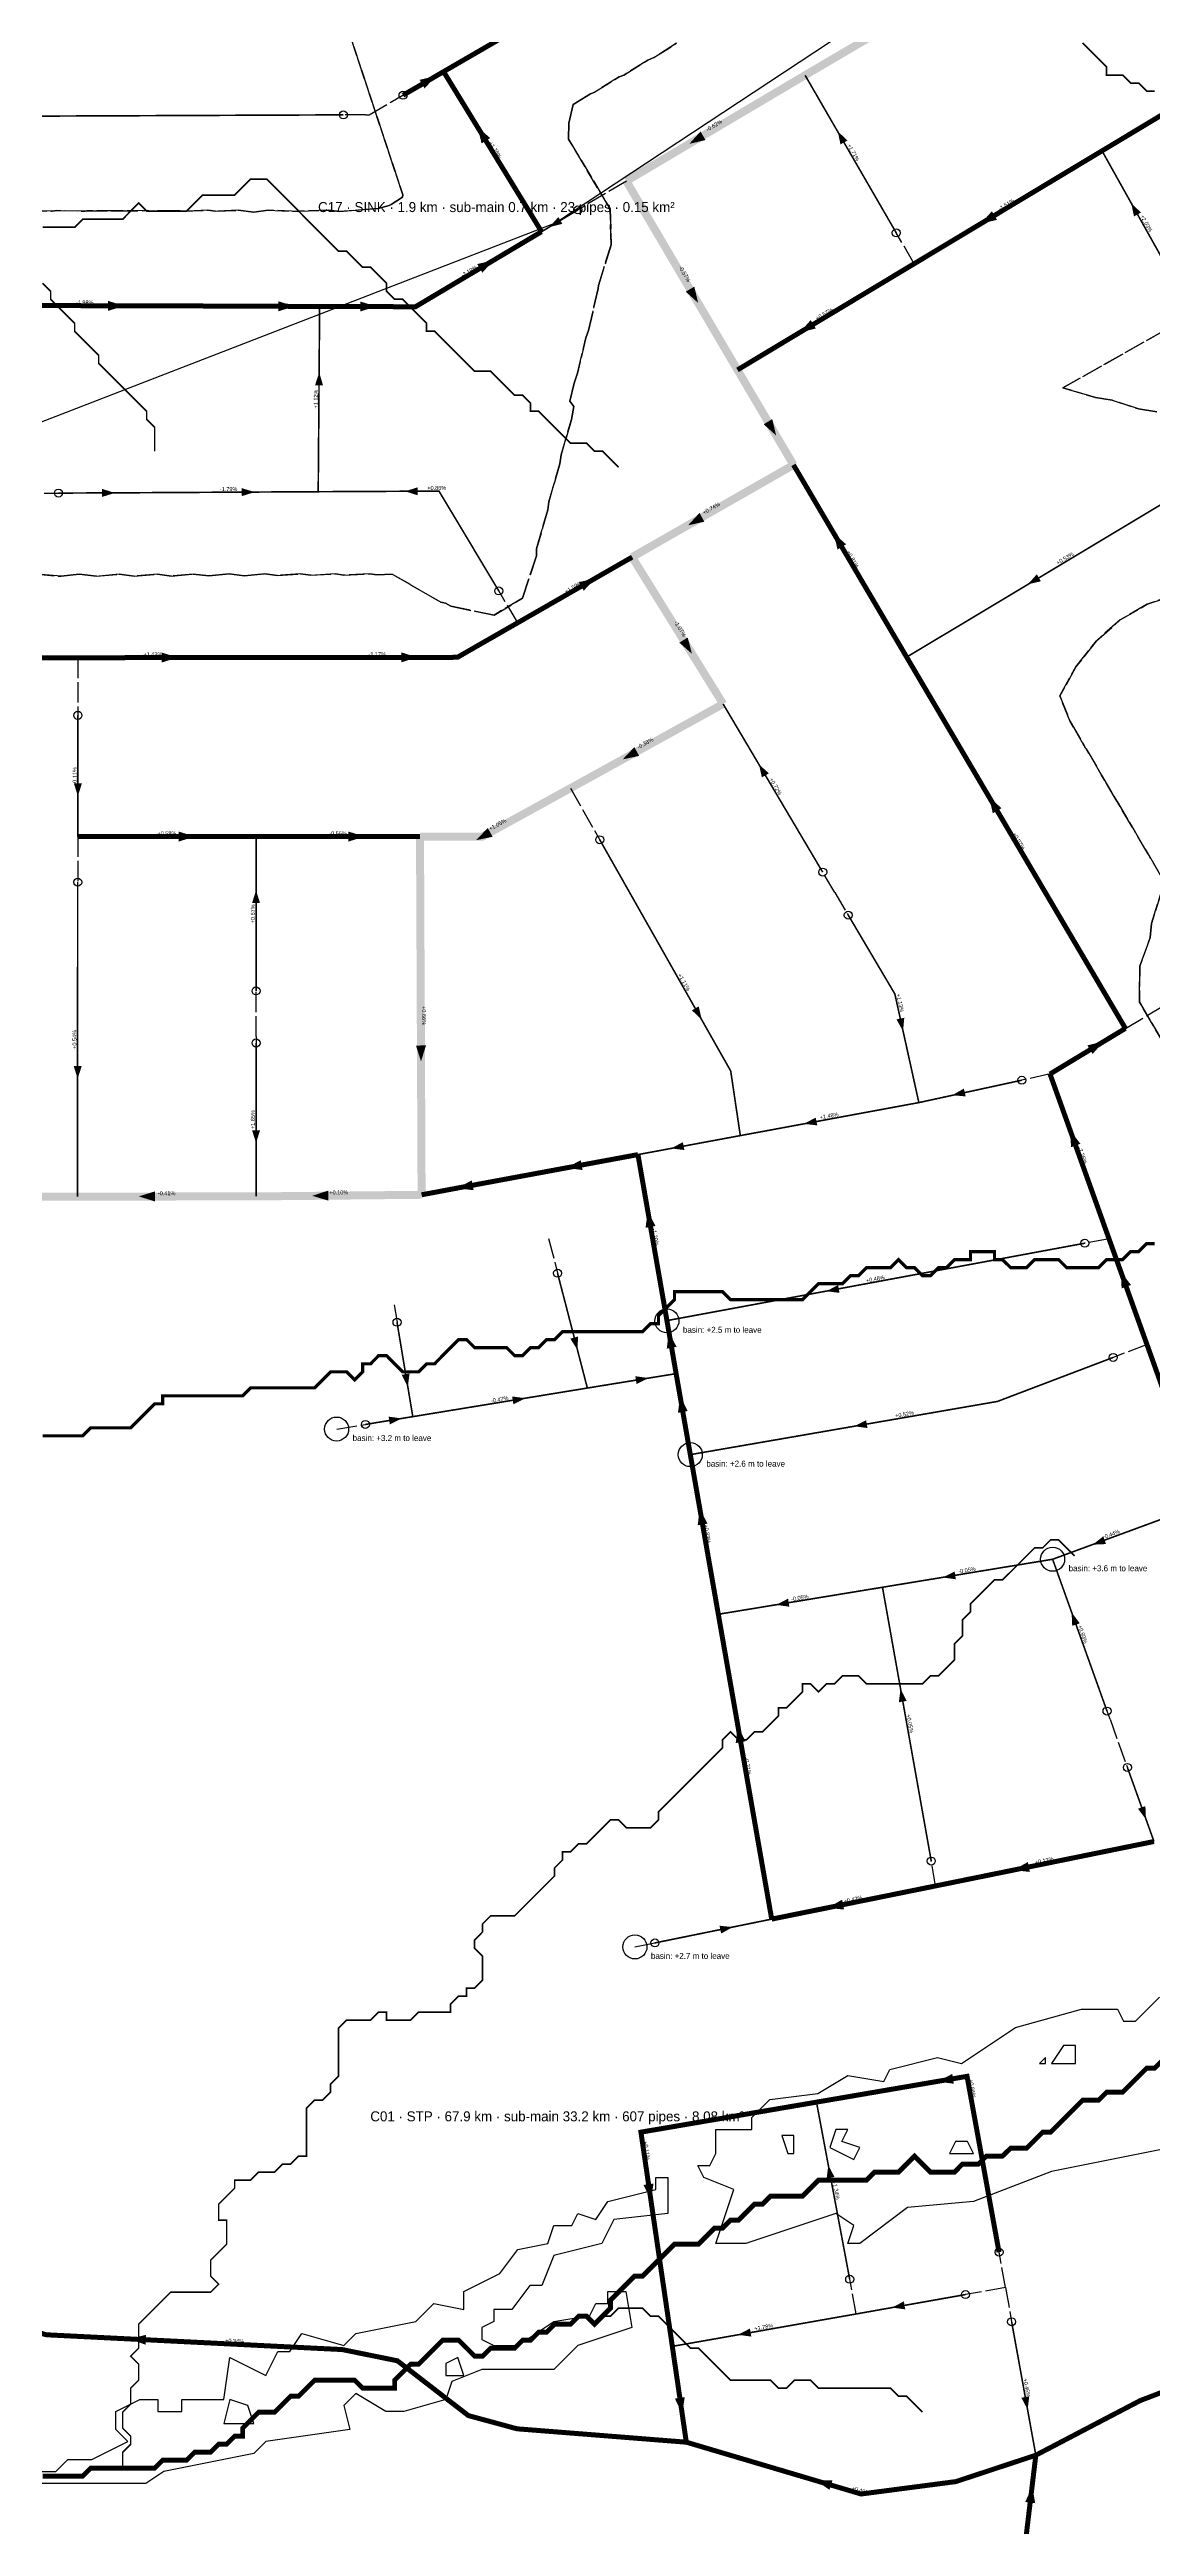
# Model space of a CAD drawing. Header units: metres. Extents: x 442821 to 452274, y 2561971 to 2571293.
# Drawn here: x 444887 to 445438, y 2564774 to 2566013 of the extents above; entities that cross this region are included whole.
import ezdxf
from ezdxf.enums import TextEntityAlignment as Align

# ---------------------------------------------------------------- set-up
doc = ezdxf.new("R2010")
doc.units = ezdxf.units.M
doc.header["$LTSCALE"] = 8
doc.linetypes.add('DASHDOT', pattern=[3.556, 2.54, -0.508, 0, -0.508])
doc.linetypes.add('DASHED', pattern=[1.524, 1.27, -0.254])
for name, color, linetype in [('A_ARROWS', 7, 'Continuous'), ('A_BASINS', 1, 'Continuous'), ('A_BRANCH', 7, 'Continuous'), ('A_BUILT_2006', 252, 'Continuous'), ('A_CATCH_LABEL', 7, 'Continuous'), ('A_CATCHMENTS', 7, 'Continuous'), ('A_GRADIENT', 8, 'Continuous'), ('A_HEAD_GAP', 8, 'Continuous'), ('A_HEADS', 8, 'Continuous'), ('A_LATERAL', 7, 'Continuous'), ('A_STREAMS', 5, 'Continuous'), ('A_SUBMAIN', 7, 'Continuous'), ('A_WADI', 4, 'Continuous')]:
    doc.layers.add(name, color=color, linetype=linetype)

msp = doc.modelspace()

# ---------------------------------------------------------------- linework, layer by layer
at = {"layer": 'A_ARROWS', "color": 3}
for points in [[(445079.9, 2565999.5), (445074.2, 2565993.3), (445071.7, 2565997.6)], [(445100.7, 2565974), (445107, 2565968.5), (445102.7, 2565965.8)], [(445136.6, 2565924), (445141.1, 2565929), (445143.1, 2565925.6)], [(445108.7, 2565907.4), (445103.1, 2565901.2), (445100.5, 2565905.5)], [(444923.9, 2565884.6), (444915.9, 2565882.1), (444915.9, 2565887.1)], [(445009.1, 2565884.4), (445001.1, 2565881.9), (445001.1, 2565886.9)], [(445050, 2565884.3), (445042, 2565881.8), (445042, 2565886.8)], [(445021.5, 2565851.3), (445023.4, 2565844.9), (445019.4, 2565844.9)], [(444919.3, 2565791.1), (444912.9, 2565789.1), (444912.9, 2565793.1)], [(444989.2, 2565791.5), (444982.8, 2565789.5), (444982.7, 2565793.5)], [(445064.4, 2565791.9), (445070.8, 2565793.9), (445070.8, 2565789.9)]]:
    msp.add_solid(points, dxfattribs=at)
at = {"layer": 'A_ARROWS', "color": 1}
for points in [[(445206.6, 2565965.6), (445212.2, 2565971.8), (445214.7, 2565967.5)], [(445280.8, 2565971.9), (445285.7, 2565967.3), (445282.2, 2565965.3)], [(445427.6, 2565935.9), (445432.5, 2565931.3), (445429, 2565929.3)], [(445352.3, 2565925.7), (445357.9, 2565931.9), (445360.5, 2565927.6)], [(445211, 2565886.1), (445204.8, 2565891.7), (445209.1, 2565894.2)], [(445261.8, 2565871.3), (445267.3, 2565877.5), (445269.9, 2565873.3)], [(445250, 2565819.8), (445243.8, 2565825.4), (445248.1, 2565828)], [(445206, 2565774.9), (445211.7, 2565781.1), (445214.1, 2565776.7)], [(445278.8, 2565771), (445285, 2565765.4), (445280.7, 2565762.8)], [(445159.5, 2565748.3), (445153.8, 2565742.2), (445151.3, 2565746.5)], [(445375.9, 2565745.4), (445380.4, 2565750.4), (445382.4, 2565746.9)], [(444950.7, 2565708.8), (444942.7, 2565706.3), (444942.7, 2565711.3)], [(445070.5, 2565708.9), (445062.5, 2565706.4), (445062.5, 2565711.4)], [(445207.9, 2565710.7), (445201.6, 2565716.2), (445205.8, 2565718.8)], [(445173.3, 2565657.9), (445179.1, 2565664), (445181.5, 2565659.6)], [(445241.4, 2565655.4), (445246.4, 2565650.9), (445242.9, 2565648.9)], [(444900.8, 2565639.5), (444898.8, 2565645.9), (444902.8, 2565645.9)], [(445356.5, 2565639.1), (445362.7, 2565633.5), (445358.4, 2565630.9)], [(445100, 2565617.5), (445105.8, 2565623.6), (445108.2, 2565619.2)], [(444959.2, 2565619.3), (444951.2, 2565616.8), (444951.2, 2565621.8)], [(445044.1, 2565619.3), (445036.1, 2565616.8), (445036.1, 2565621.8)], [(444989.9, 2565592.4), (444991.9, 2565586), (444987.9, 2565586)], [(445212.8, 2565527.8), (445207.9, 2565532.4), (445211.3, 2565534.4)], [(445313.5, 2565522), (445310.2, 2565527.9), (445314.1, 2565528.7)], [(445072.4, 2565506.9), (445069.9, 2565514.8), (445074.9, 2565514.9)], [(445413.9, 2565516.9), (445408.3, 2565510.6), (445405.7, 2565514.9)], [(444900.7, 2565498.2), (444898.7, 2565504.6), (444902.7, 2565504.6)], [(445338.1, 2565490), (445343.9, 2565493.3), (445344.8, 2565489.4)], [(445263.9, 2565475.7), (445269.8, 2565478.8), (445270.6, 2565474.9)], [(444989.9, 2565466.1), (444987.9, 2565472.5), (444991.9, 2565472.5)], [(445197.4, 2565463.4), (445203.4, 2565466.5), (445204.1, 2565462.6)], [(445397.1, 2565472.3), (445402.2, 2565465.7), (445397.5, 2565464)], [(445144.9, 2565453.6), (445152.3, 2565457.5), (445153.2, 2565452.6)], [(444931.3, 2565439.4), (444939.3, 2565441.9), (444939.3, 2565436.9)], [(445018, 2565439.7), (445026, 2565442.3), (445026, 2565437.3)], [(445090.4, 2565443.5), (445097.8, 2565447.4), (445098.7, 2565442.5)], [(445185.8, 2565432), (445189.7, 2565424.6), (445184.7, 2565423.7)], [(445422.4, 2565401.8), (445427.5, 2565395.1), (445422.8, 2565393.4)], [(445275.1, 2565392), (445281, 2565395.1), (445281.7, 2565391.2)], [(445150.6, 2565362.7), (445147.1, 2565368.3), (445151, 2565369.4)], [(445196.4, 2565371.6), (445200.2, 2565364.2), (445195.3, 2565363.3)], [(445065.8, 2565344.2), (445062.8, 2565350.2), (445066.7, 2565350.9)], [(445124.6, 2565338.5), (445118.6, 2565335.5), (445118, 2565339.4)], [(445186.2, 2565348.6), (445180.2, 2565345.6), (445179.6, 2565349.5)], [(445202, 2565339.5), (445205.8, 2565332.1), (445200.9, 2565331.2)], [(445062.8, 2565328.4), (445056.8, 2565325.4), (445056.2, 2565329.3)], [(445289, 2565324.5), (445295, 2565327.5), (445295.7, 2565323.6)], [(445211.8, 2565283.3), (445215.7, 2565275.8), (445210.8, 2565275)], [(445408.3, 2565265.3), (445413.6, 2565269.4), (445415, 2565265.6)], [(445333.3, 2565248.9), (445339.3, 2565251.9), (445339.9, 2565248)], [(445250, 2565235.2), (445256, 2565238.3), (445256.6, 2565234.3)], [(445397.8, 2565231.4), (445401.9, 2565226), (445398.1, 2565224.7)], [(445312.2, 2565193.2), (445315.3, 2565187.2), (445311.4, 2565186.5)], [(445230.9, 2565174.5), (445234.7, 2565167), (445229.8, 2565166.1)], [(445435, 2565127.9), (445431, 2565133.3), (445434.7, 2565134.6)], [(445368.5, 2565102.6), (445375.9, 2565106.6), (445376.9, 2565101.7)], [(445275.7, 2565083.7), (445283, 2565087.8), (445284, 2565082.9)], [(445228.3, 2565074.1), (445222.5, 2565070.9), (445221.7, 2565074.8)], [(445330.6, 2564996.9), (445338.1, 2565000.7), (445338.9, 2564995.8)], [(445276.1, 2564955.1), (445279.2, 2564949.2), (445275.3, 2564948.5)], [(445187.4, 2564937.6), (445183.7, 2564945.2), (445188.7, 2564945.9)], [(445308, 2564883.9), (445313.9, 2564887), (445314.6, 2564883)], [(444926.8, 2564868.2), (444934.9, 2564870.3), (444934.7, 2564865.3)], [(445230.9, 2564870.3), (445236.9, 2564873.4), (445237.6, 2564869.4)], [(445203, 2564830.8), (445199.4, 2564838.4), (445204.3, 2564839.1)], [(445375.8, 2564832.9), (445372.7, 2564838.8), (445376.6, 2564839.5)], [(445269.8, 2564797.5), (445278.2, 2564797.6), (445276.7, 2564792.8)], [(445378.1, 2564794.4), (445379.6, 2564786.1), (445374.6, 2564786.7)]]:
    msp.add_solid(points, dxfattribs=at)
at = {"layer": 'A_BASINS', "color": 1}
for centre in [(445195.4, 2565377.2), (445030.2, 2565323.1), (445207.1, 2565310.3), (445388.3, 2565258), (445179.4, 2565064.2)]:
    msp.add_circle(centre, 6, dxfattribs=at)
at = {"layer": 'A_BRANCH', "color": 1, "const_width": 0.8}
for points in [[(445310.1, 2565921.1), (445264.5, 2565999.9)], [(445454.5, 2565887.9), (445413, 2565962.1)], [(445475.4, 2565805), (445315.3, 2565709)], [(444989.9, 2565542.1), (444989.9, 2565619.3)], [(445161.8, 2565617.7), (445227.3, 2565502.1), (445232.1, 2565469.8)], [(444900.7, 2565596.5), (444900.6, 2565439.3)], [(445286.1, 2565580), (445309.4, 2565540.6), (445321.4, 2565486.3)], [(445372.9, 2565497.5), (445321.4, 2565486.3)], [(445418.6, 2565358.9), (445360.7, 2565336.9), (445207.1, 2565310.3)], [(445415.5, 2565182.1), (445388.3, 2565258)], [(445286.8, 2564898.1), (445270.2, 2564986.6)]]:
    msp.add_lwpolyline(points, dxfattribs=at)
at = {"layer": 'A_BRANCH', "color": 2, "const_width": 0.8}
msp.add_lwpolyline([(445033.6, 2565980.1), (444339.6, 2565977.2), (444339.6, 2565975.8)], dxfattribs=at)
at = {"layer": 'A_BRANCH', "color": 3, "linetype": 'DASHED', "const_width": 0.8}
msp.add_lwpolyline([(445150.9, 2565932.6), (445132.7, 2565921.7)], dxfattribs=at)
at = {"layer": 'A_BRANCH', "color": 3, "const_width": 0.8}
for points in [[(444891.1, 2565791), (444931.4, 2565791.2)], [(445111.3, 2565742.1), (445081.4, 2565792), (445021, 2565791.7)]]:
    msp.add_lwpolyline(points, dxfattribs=at)
at = {"layer": 'A_BRANCH', "color": 1, "linetype": 'DASHED', "const_width": 0.8}
for points in [[(444900.8, 2565679.9), (444900.8, 2565619.3)], [(445404.4, 2565416), (445195.4, 2565377.3)], [(445447.6, 2565279.8), (445388.3, 2565258)], [(445327.6, 2565107.1), (445303.2, 2565244)], [(445344.7, 2564890.4), (445290, 2564880.7)], [(445367.8, 2564876.8), (445379.9, 2564810.1)]]:
    msp.add_lwpolyline(points, dxfattribs=at)
at = {"layer": 'A_BUILT_2006', "color": 252}
msp.add_lwpolyline([(444422.4, 2563343.7), (444425.8, 2563359.7), (444354.3, 2563402.3), (444079.1, 2562950.6), (443944.5, 2563054.6), (443895.5, 2563534.9), (443894.2, 2564981.6), (443353.4, 2565026.3), (443356.8, 2565236.3), (445139.7, 2565926.1), (445353.1, 2566067)], dxfattribs=at)
at = {"layer": 'A_CATCHMENTS', "color": 3, "linetype": 'DASHED'}
for points in [[(444875.1, 2565932.3), (444888, 2565931.9), (444890.2, 2565932.2), (444904.4, 2565932), (444905.3, 2565932.1), (444920.4, 2565932.1), (444920.7, 2565932.1), (444935.6, 2565932.2), (444937, 2565932), (444950.7, 2565932.3), (444953.3, 2565931.9), (444965.8, 2565932.4), (444969.6, 2565931.9), (444980.9, 2565932.4), (444988.8, 2565931.5), (444996, 2565932.4), (445010.9, 2565931.8), (445011.2, 2565931.9), (445026.3, 2565932.4), (445031.6, 2565931.7), (445051, 2565933.3), (445056.5, 2565934.8), (445057.5, 2565935.3), (445063.1, 2565939), (445063.3, 2565940.1), (445035, 2566025.7)], [(445200.2, 2566015.9), (445188.9, 2566008.7), (445185.8, 2566007.5), (445173.9, 2566000), (445171.5, 2565999.1), (445158.9, 2565991.3), (445157.2, 2565990.6), (445148.5, 2565985.3), (445146.4, 2565976), (445146.2, 2565968), (445167, 2565933.1), (445167.5, 2565915.2), (445161.1, 2565894.8), (445161, 2565893.3), (445156.2, 2565872.3), (445154.8, 2565868.6), (445150.7, 2565850.9), (445149, 2565846), (445146.9, 2565836.9), (445148.8, 2565834.3), (445147.6, 2565827.8), (445142.5, 2565810.1), (445141.8, 2565805.6), (445136.3, 2565786.6), (445135.9, 2565782.7), (445130.1, 2565763.2), (445130.1, 2565759.7), (445123.2, 2565738.5), (445109, 2565730), (445087.3, 2565734.4), (445084.6, 2565736), (445082.4, 2565736.5), (445067.1, 2565745.2), (445067.1, 2565745.3), (445057.9, 2565750.4), (445050.5, 2565750.1), (445046.6, 2565750.6), (445033.8, 2565750), (445029.7, 2565750.6), (445017.2, 2565749.9), (445012.2, 2565750.6), (445000.6, 2565749.8), (444994.3, 2565750.6), (444983.9, 2565749.7), (444976.4, 2565750.6), (444966.3, 2565749.6), (444958.5, 2565750.5), (444947.6, 2565749.5), (444940.6, 2565750.5), (444928.9, 2565749.5), (444921.5, 2565750.5), (444910.1, 2565749.4), (444901.4, 2565750.5), (444892.5, 2565749.4), (444878.8, 2565750.6)]]:
    msp.add_lwpolyline(points, dxfattribs=at)
at = {"layer": 'A_CATCHMENTS', "color": 2, "linetype": 'DASHED'}
for points in [[(445035, 2566025.7), (445063.3, 2565940.1), (445063.1, 2565939), (445057.5, 2565935.3), (445056.5, 2565934.8), (445051, 2565933.3), (445031.6, 2565931.7), (445026.3, 2565932.4), (445011.2, 2565931.9), (445010.9, 2565931.8), (444996, 2565932.4), (444988.8, 2565931.5), (444980.9, 2565932.4), (444969.6, 2565931.9), (444965.8, 2565932.4), (444953.3, 2565931.9), (444950.7, 2565932.3), (444937, 2565932), (444935.6, 2565932.2), (444920.7, 2565932.1), (444920.4, 2565932.1), (444905.3, 2565932.1), (444904.4, 2565932), (444890.2, 2565932.2), (444888, 2565931.9), (444875.1, 2565932.3)], [(445440.4, 2565831.7), (445431.3, 2565833.1), (445418, 2565837.4), (445409.8, 2565838.8), (445393.4, 2565843.7), (445465.2, 2565884)], [(445443.6, 2565597.6), (445436.2, 2565610.4), (445436, 2565610.5), (445428.4, 2565623.6), (445428.2, 2565623.8), (445420.6, 2565636.8), (445420.4, 2565637), (445412.8, 2565650), (445412.6, 2565650.3), (445405.1, 2565663.2), (445404.8, 2565663.5), (445397.1, 2565676.8), (445391.9, 2565689.6), (445399.9, 2565704.1), (445410.2, 2565717.2), (445422.1, 2565727.6), (445435.6, 2565735.4), (445450.6, 2565740.5)], [(445469.7, 2565472.1), (445431.7, 2565536.5), (445431.9, 2565554.5), (445437.1, 2565568.8), (445437.8, 2565575.8), (445442.7, 2565591.8)]]:
    msp.add_lwpolyline(points, dxfattribs=at)
at = {"layer": 'A_CATCHMENTS', "color": 1, "linetype": 'DASHED'}
for points in [[(444878.8, 2565750.6), (444892.5, 2565749.4), (444901.4, 2565750.5), (444910.1, 2565749.4), (444921.5, 2565750.5), (444928.9, 2565749.5), (444940.6, 2565750.5), (444947.6, 2565749.5), (444958.5, 2565750.5), (444966.3, 2565749.6), (444976.4, 2565750.6), (444983.9, 2565749.7), (444994.3, 2565750.6), (445000.6, 2565749.8), (445012.2, 2565750.6), (445017.2, 2565749.9), (445029.7, 2565750.6), (445033.8, 2565750), (445046.6, 2565750.6), (445050.5, 2565750.1), (445057.9, 2565750.4), (445067.1, 2565745.3), (445067.1, 2565745.2), (445082.4, 2565736.5), (445084.6, 2565736), (445087.3, 2565734.4), (445109, 2565730), (445123.2, 2565738.5), (445130.1, 2565759.7), (445130.1, 2565763.2), (445135.9, 2565782.7), (445136.3, 2565786.6), (445141.8, 2565805.6), (445142.5, 2565810.1), (445147.6, 2565827.8), (445148.8, 2565834.3), (445146.9, 2565836.9), (445149, 2565846), (445150.7, 2565850.9), (445154.8, 2565868.6), (445156.2, 2565872.3), (445161, 2565893.3), (445161.1, 2565894.8), (445167.5, 2565915.2), (445167, 2565933.1), (445146.2, 2565968), (445146.4, 2565976), (445148.5, 2565985.3), (445157.2, 2565990.6), (445158.9, 2565991.3), (445171.5, 2565999.1), (445173.9, 2566000), (445185.8, 2566007.5), (445188.9, 2566008.7), (445200.2, 2566015.9)], [(445465.2, 2565884), (445393.4, 2565843.7), (445409.8, 2565838.8), (445418, 2565837.4), (445431.3, 2565833.1), (445440.4, 2565831.7)], [(445450.6, 2565740.5), (445435.6, 2565735.4), (445422.1, 2565727.6), (445410.2, 2565717.2), (445399.9, 2565704.1), (445391.9, 2565689.6), (445397.1, 2565676.8), (445404.8, 2565663.5), (445405.1, 2565663.2), (445412.6, 2565650.3), (445412.8, 2565650), (445420.4, 2565637), (445420.6, 2565636.8), (445428.2, 2565623.8), (445428.4, 2565623.6), (445436, 2565610.5), (445436.2, 2565610.4), (445443.6, 2565597.6)], [(445442.7, 2565591.8), (445437.8, 2565575.8), (445437.1, 2565568.8), (445431.9, 2565554.5), (445431.7, 2565536.5), (445469.7, 2565472.1)]]:
    msp.add_lwpolyline(points, dxfattribs=at)
at = {"layer": 'A_HEAD_GAP', "color": 8, "linetype": 'DASHED'}
for points in [[(445044.7, 2565980.1), (445046.5, 2565980.1), (445063.4, 2565989.9)], [(445044.7, 2565980.1), (445033.6, 2565980.1)], [(445175.1, 2565947), (445150.9, 2565932.6)], [(445319.1, 2565905.7), (445310.1, 2565921.1)], [(444871.7, 2565790.9), (444891.1, 2565791)], [(445120.8, 2565726.2), (445111.3, 2565742.1)], [(444900.8, 2565708.7), (444900.8, 2565679.9)], [(445147.2, 2565643.5), (445161.8, 2565617.7)], [(444900.8, 2565619.3), (444900.7, 2565596.5)], [(445279.4, 2565591.3), (445273.3, 2565601.5)], [(445279.4, 2565591.3), (445286.1, 2565580)], [(444989.9, 2565519.3), (444989.9, 2565542.1)], [(445424.7, 2565523.4), (445446.6, 2565536.4)], [(444989.9, 2565519.3), (444989.9, 2565516.1)], [(445387, 2565500.6), (445372.9, 2565497.5)], [(445136.2, 2565418.3), (445140.7, 2565401)], [(445416.5, 2565418.2), (445404.4, 2565416)], [(445059, 2565385.2), (445060.4, 2565376.5)], [(445435.5, 2565365.3), (445418.6, 2565358.9)], [(445030.3, 2565323.1), (445044.6, 2565325.4)], [(445417, 2565178), (445415.5, 2565182.1)], [(445417, 2565178), (445425.7, 2565153.9)], [(445329.8, 2565094.7), (445327.6, 2565107.1)], [(445179.4, 2565064.2), (445189.4, 2565066.2)], [(445364.7, 2564893.9), (445361.5, 2564911.6)], [(445290, 2564880.7), (445286.8, 2564898.1)], [(445364.7, 2564893.9), (445344.7, 2564890.4)], [(445364.7, 2564893.9), (445367.8, 2564876.8)]]:
    msp.add_lwpolyline(points, dxfattribs=at)
at = {"layer": 'A_HEADS', "color": 3}
for centre in [(445063.4, 2565989.9), (445150.9, 2565932.6), (444891.1, 2565791), (445111.3, 2565742.1)]:
    msp.add_circle(centre, 2, dxfattribs=at)
at = {"layer": 'A_HEADS', "color": 2}
msp.add_circle((445033.6, 2565980.1), 2, dxfattribs=at)
at = {"layer": 'A_HEADS', "color": 1}
for centre in [(445310.1, 2565921.1), (444900.8, 2565679.9), (445161.8, 2565617.7), (444900.7, 2565596.5), (445273.3, 2565601.5), (445286.1, 2565580), (444989.9, 2565542.1), (444989.9, 2565516.1), (445372.9, 2565497.5), (445404.4, 2565416), (445140.7, 2565401), (445060.4, 2565376.5), (445418.6, 2565358.9), (445044.6, 2565325.4), (445415.5, 2565182.1), (445425.7, 2565153.9), (445327.6, 2565107.1), (445189.4, 2565066.2), (445361.5, 2564911.6), (445286.8, 2564898.1), (445344.7, 2564890.4), (445367.8, 2564876.8)]:
    msp.add_circle(centre, 2, dxfattribs=at)
at = {"layer": 'A_LATERAL', "color": 3, "const_width": 0.8}
msp.add_lwpolyline([(445021, 2565791.7), (445021.7, 2565884.3)], dxfattribs=at)
at = {"layer": 'A_LATERAL', "color": 3, "linetype": 'DASHDOT', "const_width": 0.8}
msp.add_lwpolyline([(444931.4, 2565791.2), (445021, 2565791.7)], dxfattribs=at)
at = {"layer": 'A_LATERAL', "color": 1, "const_width": 0.8}
for points in [[(445273.3, 2565601.5), (445223.5, 2565685.6)], [(444989.9, 2565516.1), (444989.9, 2565439.4)], [(445321.4, 2565486.3), (445232.1, 2565469.8)], [(445232.1, 2565469.8), (445180.9, 2565460.3)], [(445140.7, 2565401), (445155.6, 2565343.6)], [(445425.7, 2565153.9), (445439, 2565116.9)], [(445290, 2564880.7), (445198.1, 2564864.5)]]:
    msp.add_lwpolyline(points, dxfattribs=at)
at = {"layer": 'A_LATERAL', "color": 1, "linetype": 'DASHED', "const_width": 0.8}
for points in [[(445060.4, 2565376.5), (445068.3, 2565329.3)], [(445388.3, 2565258), (445303.2, 2565244)], [(445303.2, 2565244), (445221.1, 2565230.5)]]:
    msp.add_lwpolyline(points, dxfattribs=at)
at = {"layer": 'A_LATERAL', "color": 1, "linetype": 'DASHDOT', "const_width": 0.8}
for points in [[(445155.6, 2565343.6), (445200, 2565350.8)], [(445068.3, 2565329.3), (445155.6, 2565343.6)], [(445044.6, 2565325.4), (445068.3, 2565329.3)], [(445189.4, 2565066.2), (445247.8, 2565078.1)]]:
    msp.add_lwpolyline(points, dxfattribs=at)
at = {"layer": 'A_STREAMS', "color": 5}
for points, const_width in [([(445439.3, 2565992), (445435.3, 2565992), (445431.3, 2565996), (445427.3, 2565996), (445423.3, 2566000), (445419.3, 2566000), (445415.3, 2566000), (445415.3, 2566004), (445411.3, 2566008), (445407.3, 2566012), (445403.3, 2566016)], 0.8), ([(445171.2, 2565803.9), (445167.2, 2565807.9), (445163.2, 2565811.9), (445159.2, 2565811.9), (445155.2, 2565815.9), (445151.2, 2565815.9), (445147.2, 2565815.9), (445143.2, 2565819.9), (445139.2, 2565823.9), (445135.2, 2565827.9), (445131.2, 2565831.9), (445127.2, 2565831.9), (445127.2, 2565835.9), (445123.2, 2565839.9), (445119.2, 2565839.9), (445115.2, 2565843.9), (445111.2, 2565847.9), (445107.2, 2565851.9), (445103.2, 2565851.9), (445099.2, 2565851.9), (445095.2, 2565855.9), (445091.2, 2565859.9), (445087.2, 2565863.9), (445083.2, 2565867.9), (445079.2, 2565871.9), (445075.2, 2565871.9), (445075.2, 2565875.9), (445071.2, 2565879.9), (445067.2, 2565883.9), (445063.2, 2565887.9), (445059.2, 2565887.9), (445055.2, 2565891.9), (445055.2, 2565895.9), (445051.2, 2565899.9), (445047.2, 2565903.9), (445043.2, 2565903.9), (445039.2, 2565907.9), (445035.2, 2565911.9), (445031.2, 2565911.9), (445027.2, 2565915.9), (445023.2, 2565919.9), (445019.2, 2565923.9), (445015.2, 2565927.9), (445011.2, 2565932), (445007.2, 2565936), (445003.2, 2565940), (444999.2, 2565944), (444995.2, 2565948), (444991.2, 2565948), (444987.2, 2565948), (444983.2, 2565944), (444979.2, 2565940), (444975.2, 2565940), (444971.2, 2565940), (444967.2, 2565940), (444963.2, 2565940), (444959.2, 2565936), (444955.2, 2565932), (444951.2, 2565932), (444947.2, 2565932), (444943.2, 2565932), (444939.2, 2565932), (444935.2, 2565932), (444931.2, 2565936), (444927.2, 2565932), (444923.2, 2565927.9), (444919.2, 2565927.9), (444915.2, 2565927.9), (444911.2, 2565927.9), (444907.2, 2565927.9), (444903.2, 2565927.9), (444899.2, 2565923.9), (444895.2, 2565923.9), (444891.2, 2565923.9), (444887.2, 2565923.9), (444883.2, 2565923.9)], 0.8), ([(444939.2, 2565811.9), (444939.2, 2565815.9), (444939.2, 2565819.9), (444939.2, 2565823.9), (444935.2, 2565827.9), (444935.2, 2565831.9), (444931.2, 2565835.9), (444927.2, 2565839.9), (444923.2, 2565843.9), (444919.2, 2565847.9), (444915.2, 2565851.9), (444911.2, 2565855.9), (444911.2, 2565859.9), (444907.2, 2565863.9), (444903.2, 2565867.9), (444899.2, 2565871.9), (444899.2, 2565875.9), (444895.2, 2565879.9), (444891.2, 2565883.9), (444887.2, 2565887.9), (444887.2, 2565891.9), (444883.2, 2565895.9)], 0.8), ([(445439.3, 2565415.8), (445435.3, 2565415.8), (445431.3, 2565411.8), (445427.3, 2565411.8), (445423.3, 2565407.8), (445419.3, 2565407.8), (445415.3, 2565407.8), (445411.3, 2565403.8), (445407.3, 2565403.8), (445403.3, 2565403.8), (445399.3, 2565403.8), (445395.3, 2565403.8), (445391.3, 2565407.8), (445387.3, 2565407.8), (445383.3, 2565407.8), (445379.3, 2565407.8), (445375.3, 2565403.8), (445371.3, 2565403.8), (445367.3, 2565403.8), (445363.2, 2565407.8), (445359.2, 2565407.8), (445359.2, 2565411.8), (445355.2, 2565411.8), (445351.2, 2565411.8), (445347.2, 2565411.8), (445347.2, 2565407.8), (445343.2, 2565407.8), (445339.2, 2565407.8), (445335.2, 2565403.8), (445331.2, 2565403.8), (445327.2, 2565399.8), (445323.2, 2565399.8), (445319.2, 2565403.8), (445315.2, 2565403.8), (445311.2, 2565407.8), (445307.2, 2565403.8), (445303.2, 2565403.8), (445299.2, 2565403.8), (445295.2, 2565403.8), (445291.2, 2565399.8), (445287.2, 2565399.8), (445283.2, 2565395.8), (445279.2, 2565395.8), (445275.2, 2565395.8), (445271.2, 2565395.8), (445267.2, 2565391.8), (445263.2, 2565387.8), (445259.2, 2565387.8), (445255.2, 2565387.8), (445251.2, 2565387.8), (445247.2, 2565387.8), (445243.2, 2565387.8), (445239.2, 2565387.8), (445235.2, 2565387.8), (445231.2, 2565387.8), (445227.2, 2565387.8), (445223.2, 2565391.8), (445219.2, 2565391.8), (445215.2, 2565391.8), (445211.2, 2565391.8), (445207.2, 2565391.8), (445203.2, 2565391.8), (445199.2, 2565391.8), (445199.2, 2565387.8), (445195.2, 2565383.8), (445191.2, 2565379.8), (445191.2, 2565375.8), (445187.2, 2565375.8), (445183.2, 2565371.8), (445179.2, 2565371.8), (445175.2, 2565371.8), (445171.2, 2565371.8), (445167.2, 2565371.8), (445163.2, 2565371.8), (445159.2, 2565371.8), (445155.2, 2565371.8), (445151.2, 2565371.8), (445147.2, 2565371.8), (445143.2, 2565371.8), (445139.2, 2565367.8), (445135.2, 2565367.8), (445131.2, 2565363.8), (445127.2, 2565363.8), (445123.2, 2565359.8), (445119.2, 2565359.8), (445115.2, 2565363.8), (445111.2, 2565363.8), (445107.2, 2565363.8), (445103.2, 2565363.8), (445099.2, 2565363.8), (445095.2, 2565367.8), (445091.2, 2565367.8), (445087.2, 2565363.8), (445083.2, 2565359.8), (445079.2, 2565355.7), (445075.2, 2565355.7), (445071.2, 2565351.7), (445067.2, 2565351.7), (445063.2, 2565351.7), (445059.2, 2565355.7), (445055.2, 2565359.8), (445051.2, 2565359.8), (445047.2, 2565355.7), (445043.2, 2565355.7), (445043.2, 2565351.7), (445039.2, 2565347.7), (445035.2, 2565351.7), (445031.2, 2565351.7), (445027.2, 2565351.7), (445023.2, 2565347.7), (445019.2, 2565343.7), (445015.2, 2565343.7), (445011.2, 2565343.7), (445007.2, 2565343.7), (445003.2, 2565343.7), (444999.2, 2565343.7), (444995.2, 2565343.7), (444991.2, 2565343.7), (444987.2, 2565343.7), (444983.2, 2565339.7), (444979.2, 2565339.7), (444975.2, 2565339.7), (444971.2, 2565339.7), (444967.2, 2565339.7), (444963.2, 2565339.7), (444959.2, 2565339.7), (444955.2, 2565339.7), (444951.2, 2565339.7), (444947.2, 2565339.7), (444943.2, 2565339.7), (444943.2, 2565335.7), (444939.2, 2565335.7), (444935.2, 2565331.7), (444931.2, 2565327.7), (444927.2, 2565323.7), (444923.2, 2565323.7), (444919.2, 2565323.7), (444915.2, 2565323.7), (444911.2, 2565323.7), (444907.2, 2565323.7), (444903.2, 2565319.7), (444899.2, 2565319.7), (444895.2, 2565319.7), (444891.2, 2565319.7), (444887.2, 2565319.7), (444883.2, 2565319.7)], 1.6), ([(445399.3, 2565259.7), (445395.3, 2565263.7), (445391.3, 2565267.7), (445387.3, 2565267.7), (445383.3, 2565263.7), (445379.3, 2565263.7), (445375.3, 2565259.7), (445371.3, 2565255.7), (445367.3, 2565251.7), (445363.2, 2565247.7), (445359.2, 2565247.7), (445355.2, 2565243.7), (445351.2, 2565239.7), (445347.2, 2565235.7), (445347.2, 2565231.7), (445343.2, 2565227.7), (445343.2, 2565223.7), (445343.2, 2565219.7), (445339.2, 2565215.7), (445339.2, 2565211.7), (445339.2, 2565207.7), (445335.2, 2565203.7), (445331.2, 2565199.7), (445327.2, 2565199.7), (445323.2, 2565195.7), (445319.2, 2565195.7), (445315.2, 2565195.7), (445311.2, 2565195.7), (445307.2, 2565195.7), (445303.2, 2565195.7), (445299.2, 2565195.7), (445295.2, 2565195.7), (445291.2, 2565199.7), (445287.2, 2565199.7), (445283.2, 2565199.7), (445279.2, 2565195.7), (445275.2, 2565195.7), (445271.2, 2565191.7), (445267.2, 2565195.7), (445263.2, 2565195.7), (445263.2, 2565191.7), (445259.2, 2565187.7), (445255.2, 2565183.7), (445251.2, 2565183.7), (445251.2, 2565179.7), (445247.2, 2565175.7), (445243.2, 2565171.7), (445239.2, 2565171.7), (445235.2, 2565167.7), (445231.2, 2565167.7), (445227.2, 2565171.7), (445223.2, 2565167.7), (445223.2, 2565163.7), (445219.2, 2565159.7), (445215.2, 2565155.7), (445211.2, 2565151.7), (445207.2, 2565147.7), (445203.2, 2565143.7), (445199.2, 2565139.7), (445195.2, 2565135.7), (445191.2, 2565131.7), (445191.2, 2565127.7), (445187.2, 2565123.7), (445183.2, 2565123.7), (445179.2, 2565123.7), (445175.2, 2565123.7), (445171.2, 2565127.7), (445167.2, 2565127.7), (445163.2, 2565123.7), (445159.2, 2565119.7), (445155.2, 2565115.7), (445151.2, 2565115.7), (445147.2, 2565111.7), (445143.2, 2565111.7), (445143.2, 2565107.7), (445139.2, 2565103.7), (445139.2, 2565099.7), (445135.2, 2565095.7), (445131.2, 2565091.7), (445127.2, 2565087.7), (445123.2, 2565083.7), (445119.2, 2565079.7), (445115.2, 2565079.7), (445111.2, 2565079.7), (445107.2, 2565079.7), (445103.2, 2565075.7), (445103.2, 2565071.7), (445099.2, 2565067.6), (445099.2, 2565063.6), (445103.2, 2565059.6), (445103.2, 2565055.6), (445103.2, 2565051.6), (445103.2, 2565047.6), (445099.2, 2565043.6), (445095.2, 2565043.6), (445095.2, 2565039.6), (445091.2, 2565039.6), (445087.2, 2565035.6), (445087.2, 2565031.6), (445083.2, 2565031.6), (445079.2, 2565031.6), (445075.2, 2565031.6), (445071.2, 2565031.6), (445067.2, 2565027.6), (445063.2, 2565027.6), (445059.2, 2565027.6), (445055.2, 2565027.6), (445055.2, 2565031.6), (445051.2, 2565031.6), (445047.2, 2565027.6), (445043.2, 2565027.6), (445039.2, 2565027.6), (445035.2, 2565027.6), (445031.2, 2565023.6), (445031.2, 2565019.6), (445031.2, 2565015.6), (445031.2, 2565011.6), (445031.2, 2565007.6), (445031.2, 2565003.6), (445031.2, 2564999.6), (445027.2, 2564995.6), (445027.2, 2564991.6), (445023.2, 2564987.6), (445019.2, 2564987.6), (445015.2, 2564983.6), (445015.2, 2564979.6), (445015.2, 2564975.6), (445015.2, 2564971.6), (445015.2, 2564967.6), (445015.2, 2564963.6), (445015.2, 2564959.6), (445011.2, 2564959.6), (445007.2, 2564955.6), (445003.2, 2564955.6), (444999.2, 2564951.6), (444995.2, 2564951.6), (444991.2, 2564951.6), (444987.2, 2564947.6), (444983.2, 2564947.6), (444979.2, 2564947.6), (444979.2, 2564943.6), (444975.2, 2564939.6), (444971.2, 2564935.6), (444971.2, 2564931.6), (444971.2, 2564927.6), (444975.2, 2564927.6), (444975.2, 2564923.6), (444975.2, 2564919.6), (444975.2, 2564915.6), (444971.2, 2564911.6), (444967.2, 2564907.6), (444967.2, 2564903.6), (444967.2, 2564899.6), (444971.2, 2564895.6), (444967.2, 2564891.6), (444963.2, 2564891.6), (444959.2, 2564891.6), (444955.2, 2564891.6), (444951.2, 2564891.6), (444947.2, 2564891.6), (444943.2, 2564887.6), (444939.2, 2564883.6), (444935.2, 2564879.6), (444931.2, 2564875.6), (444931.2, 2564871.6), (444931.2, 2564867.6), (444931.2, 2564863.6), (444927.2, 2564859.6), (444931.2, 2564855.6), (444931.2, 2564851.6), (444931.2, 2564847.6), (444927.2, 2564843.6), (444927.2, 2564839.6), (444927.2, 2564835.6), (444923.2, 2564831.6), (444923.2, 2564827.6), (444923.2, 2564823.6), (444927.2, 2564819.6), (444927.2, 2564815.6), (444923.2, 2564811.6), (444923.2, 2564807.6), (444923.2, 2564803.6)], 0.8), ([(445443.3, 2565007.6), (445439.3, 2565003.6), (445435.3, 2565003.6), (445431.3, 2564999.6), (445427.3, 2564995.6), (445423.3, 2564991.6), (445419.3, 2564991.6), (445415.3, 2564991.6), (445411.3, 2564987.6), (445407.3, 2564987.6), (445403.3, 2564987.6), (445399.3, 2564983.6), (445395.3, 2564979.6), (445391.3, 2564975.6), (445387.3, 2564971.6), (445383.3, 2564971.6), (445379.3, 2564967.6), (445375.3, 2564963.6), (445371.3, 2564963.6), (445367.3, 2564963.6), (445363.2, 2564959.6), (445359.2, 2564959.6), (445355.2, 2564959.6), (445351.2, 2564955.6), (445347.2, 2564955.6), (445343.2, 2564955.6), (445339.2, 2564951.6), (445335.2, 2564951.6), (445331.2, 2564951.6), (445327.2, 2564951.6), (445323.2, 2564955.6), (445319.2, 2564959.6), (445315.2, 2564955.6), (445311.2, 2564951.6), (445307.2, 2564951.6), (445303.2, 2564951.6), (445299.2, 2564951.6), (445295.2, 2564947.6), (445291.2, 2564947.6), (445287.2, 2564947.6), (445283.2, 2564947.6), (445279.2, 2564947.6), (445275.2, 2564947.6), (445271.2, 2564947.6), (445267.2, 2564943.6), (445263.2, 2564939.6), (445259.2, 2564939.6), (445255.2, 2564939.6), (445251.2, 2564939.6), (445247.2, 2564939.6), (445243.2, 2564935.6), (445239.2, 2564935.6), (445235.2, 2564931.6), (445231.2, 2564927.6), (445227.2, 2564927.6), (445223.2, 2564923.6), (445219.2, 2564923.6), (445215.2, 2564919.6), (445211.2, 2564915.6), (445207.2, 2564915.6), (445203.2, 2564915.6), (445199.2, 2564915.6), (445195.2, 2564911.6), (445191.2, 2564907.6), (445187.2, 2564903.6), (445183.2, 2564899.6), (445179.2, 2564899.6), (445175.2, 2564895.6), (445171.2, 2564891.6), (445167.2, 2564887.6), (445167.2, 2564883.6), (445163.2, 2564879.6)], 2.4), ([(445163.2, 2564879.6), (445159.2, 2564875.6), (445155.2, 2564879.6), (445151.2, 2564879.6), (445147.2, 2564875.6), (445143.2, 2564875.6), (445139.2, 2564875.6), (445135.2, 2564871.6), (445131.2, 2564871.6), (445127.2, 2564867.6), (445123.2, 2564867.6), (445119.2, 2564863.6), (445115.2, 2564863.6), (445111.2, 2564863.6), (445107.2, 2564863.6), (445103.2, 2564859.6), (445099.2, 2564859.6), (445095.2, 2564863.6), (445091.2, 2564867.6), (445087.2, 2564867.6), (445083.2, 2564867.6), (445079.2, 2564863.6), (445075.2, 2564859.6), (445071.2, 2564855.6), (445067.2, 2564855.6), (445063.2, 2564851.6), (445059.2, 2564847.6), (445059.2, 2564843.6), (445055.2, 2564843.6), (445051.2, 2564843.6), (445047.2, 2564843.6), (445043.2, 2564843.6), (445039.2, 2564847.6), (445035.2, 2564847.6), (445031.2, 2564847.6), (445027.2, 2564847.6), (445023.2, 2564847.6), (445019.2, 2564847.6), (445015.2, 2564843.6), (445011.2, 2564839.6), (445007.2, 2564839.6), (445003.2, 2564835.6), (444999.2, 2564831.6), (444995.2, 2564831.6), (444991.2, 2564831.6), (444987.2, 2564827.6), (444983.2, 2564823.6), (444983.2, 2564819.6), (444979.2, 2564819.6), (444975.2, 2564815.6), (444971.2, 2564815.6), (444967.2, 2564811.6), (444963.2, 2564811.6), (444959.2, 2564811.6), (444955.2, 2564807.6), (444951.2, 2564807.6), (444947.2, 2564807.6), (444943.2, 2564807.6), (444939.2, 2564803.6), (444935.2, 2564803.6), (444931.2, 2564803.6), (444927.2, 2564803.6), (444923.2, 2564803.6)], 2.4), ([(445323.2, 2564831.6), (445319.2, 2564835.6), (445315.2, 2564839.6), (445311.2, 2564839.6), (445307.2, 2564843.6), (445303.2, 2564843.6), (445299.2, 2564843.6), (445295.2, 2564843.6), (445291.2, 2564843.6), (445287.2, 2564843.6), (445283.2, 2564843.6), (445279.2, 2564843.6), (445275.2, 2564843.6), (445271.2, 2564843.6), (445267.2, 2564847.6), (445263.2, 2564847.6), (445259.2, 2564847.6), (445255.2, 2564843.6), (445251.2, 2564843.6), (445247.2, 2564847.6), (445243.2, 2564847.6), (445239.2, 2564847.6), (445235.2, 2564847.6), (445231.2, 2564847.6), (445227.2, 2564847.6), (445223.2, 2564851.6), (445219.2, 2564855.6), (445215.2, 2564859.6), (445211.2, 2564863.6), (445207.2, 2564863.6), (445203.2, 2564867.6), (445199.2, 2564871.6), (445195.2, 2564875.6), (445191.2, 2564879.6), (445187.2, 2564879.6), (445183.2, 2564883.6), (445179.2, 2564883.6), (445175.2, 2564883.6), (445171.2, 2564883.6), (445167.2, 2564879.6), (445163.2, 2564879.6)], 0.8), ([(444923.2, 2564803.6), (444919.2, 2564803.6), (444915.2, 2564803.6), (444911.2, 2564803.6), (444907.2, 2564803.6), (444903.2, 2564799.6), (444899.2, 2564799.6), (444895.2, 2564799.6), (444891.2, 2564799.6), (444887.2, 2564799.6), (444883.2, 2564799.6)], 2.4)]:
    msp.add_lwpolyline(points, dxfattribs=dict(at, const_width=const_width))
at = {"layer": 'A_SUBMAIN', "color": 3, "linetype": 'DASHED', "const_width": 2.5}
msp.add_lwpolyline([(445083.7, 2566001.7), (445198.6, 2566068.3)], dxfattribs=at)
at = {"layer": 'A_SUBMAIN', "color": 1, "const_width": 2.5}
for points in [[(445576.1, 2566060), (445413, 2565962.1)], [(445319.1, 2565905.7), (445230.7, 2565852.6)], [(445315.3, 2565709), (445258.7, 2565805.1)], [(445120.8, 2565726.2), (445178, 2565759)], [(444900.8, 2565708.7), (444975.7, 2565708.8)], [(444900.8, 2565619.3), (444989.9, 2565619.3)], [(445129.1, 2565450.7), (445091.3, 2565443.7), (445072.7, 2565440.2)], [(445200, 2565350.8), (445195.4, 2565377.3)], [(445221.1, 2565230.5), (445207.1, 2565310.3)], [(445361.5, 2564911.6), (445345.5, 2564999.5), (445270.2, 2564986.6)], [(445373.7, 2564758.3), (445379.9, 2564810.1)]]:
    msp.add_lwpolyline(points, dxfattribs=at)
at = {"layer": 'A_SUBMAIN', "color": 3, "const_width": 2.5}
for points in [[(445063.4, 2565989.9), (445083.7, 2566001.7)], [(445132.7, 2565921.7), (445083.7, 2566001.7)], [(444977.7, 2565884.5), (445021.7, 2565884.3)], [(445021.7, 2565884.3), (445060.6, 2565884.2)]]:
    msp.add_lwpolyline(points, dxfattribs=at)
at = {"layer": 'A_SUBMAIN', "color": 1, "linetype": 'DASHDOT', "const_width": 2.5}
for points in [[(445413, 2565962.1), (445319.1, 2565905.7)], [(444975.7, 2565708.8), (445090.6, 2565708.9), (445120.8, 2565726.2)], [(444989.9, 2565619.3), (445071.9, 2565619.3)], [(445387, 2565500.6), (445424.7, 2565523.4)], [(445416.5, 2565418.2), (445387, 2565500.6)], [(445180.9, 2565460.3), (445129.1, 2565450.7)], [(445195.4, 2565377.3), (445180.9, 2565460.3)], [(445464, 2565285.8), (445435.5, 2565365.3)], [(445207.1, 2565310.3), (445200, 2565350.8)], [(445247.8, 2565078.1), (445221.1, 2565230.5)], [(445198.1, 2564864.5), (445205.1, 2564816.6)]]:
    msp.add_lwpolyline(points, dxfattribs=at)
at = {"layer": 'A_SUBMAIN', "color": 3, "linetype": 'DASHDOT', "const_width": 2.5}
for points in [[(445060.6, 2565884.2), (445069.7, 2565884.2), (445132.7, 2565921.7)], [(444830.8, 2565884.9), (444977.7, 2565884.5)]]:
    msp.add_lwpolyline(points, dxfattribs=at)
at = {"layer": 'A_SUBMAIN', "color": 1, "linetype": 'DASHED', "const_width": 2.5}
for points in [[(444834.2, 2565708.6), (444900.8, 2565708.7)], [(445424.7, 2565523.4), (445315.3, 2565709)], [(445435.5, 2565365.3), (445416.5, 2565418.2)], [(445439, 2565116.9), (445329.8, 2565094.7)], [(445329.8, 2565094.7), (445247.8, 2565078.1)], [(445270.2, 2564986.6), (445182.4, 2564971.6), (445198.1, 2564864.5)], [(445714.6, 2564945.5), (445432.1, 2564837.4), (445379.9, 2564810.1)], [(445205.1, 2564816.6), (445120.4, 2564823.3), (445096.1, 2564829.9), (445060.6, 2564857.3), (445033, 2564862.9), (444885, 2564870.3), (444747.9, 2564910.4)], [(445379.9, 2564810.1), (445339.9, 2564796.9), (445292.5, 2564790.7), (445205.1, 2564816.6)]]:
    msp.add_lwpolyline(points, dxfattribs=at)
at = {"layer": 'A_TRUNK', "color": 1, "linetype": 'DASHDOT', "const_width": 4}
for points in [[(445360.1, 2566056.1), (445264.5, 2565999.9)], [(445264.5, 2565999.9), (445175.1, 2565947)], [(445175.1, 2565947), (445230.7, 2565852.6)], [(445230.7, 2565852.6), (445258.7, 2565805.1)], [(445178, 2565759), (445223.5, 2565685.6)], [(445223.5, 2565685.6), (445147.2, 2565643.5)], [(444989.9, 2565439.4), (444900.6, 2565439.3)]]:
    msp.add_lwpolyline(points, dxfattribs=at)
at = {"layer": 'A_TRUNK', "color": 1, "const_width": 4}
for points in [[(445258.7, 2565805.1), (445178, 2565759)], [(445147.2, 2565643.5), (445103.2, 2565619.3), (445071.9, 2565619.3)], [(445071.9, 2565619.3), (445072.7, 2565440.2)], [(444900.6, 2565439.3), (444868.2, 2565439.3)]]:
    msp.add_lwpolyline(points, dxfattribs=at)
at = {"layer": 'A_TRUNK', "color": 1, "linetype": 'DASHED', "const_width": 4}
msp.add_lwpolyline([(445072.7, 2565440.2), (444989.9, 2565439.4)], dxfattribs=at)
at = {"layer": 'A_WADI', "color": 4}
for points in [[(445447.8, 2564964), (445387.8, 2564952), (445348.8, 2564937), (445315.8, 2564934), (445291.8, 2564916), (445285.8, 2564916), (445288.8, 2564925), (445279.8, 2564931), (445234.8, 2564916), (445219.8, 2564916), (445228.8, 2564943), (445213.8, 2564949), (445210.8, 2564955), (445216.8, 2564955), (445219.8, 2564961), (445219.8, 2564973), (445237.8, 2564973), (445237.8, 2564979), (445246.8, 2564988), (445270.8, 2564991), (445285.8, 2565000), (445303.8, 2564997), (445306.8, 2565003), (445330.8, 2565009), (445342.8, 2565006), (445369.8, 2565024), (445402.8, 2565033), (445420.8, 2565033), (445423.8, 2565027), (445429.8, 2565027), (445441.8, 2565039)], [(444874.8, 2564802), (444889.8, 2564802), (444895.8, 2564808), (444907.8, 2564808), (444925.8, 2564817), (444919.8, 2564823), (444919.8, 2564832), (444931.8, 2564838), (444940.8, 2564838), (444940.8, 2564832), (444952.8, 2564832), (444952.8, 2564838), (444973.8, 2564838), (444976.8, 2564859), (444994.8, 2564850), (445000.8, 2564862), (445006.8, 2564862), (445012.8, 2564871), (445033.8, 2564865), (445039.8, 2564871), (445069.8, 2564877), (445078.8, 2564886), (445093.8, 2564883), (445093.8, 2564892), (445111.8, 2564901), (445120.8, 2564913), (445135.8, 2564916), (445138.8, 2564925), (445147.8, 2564925), (445150.8, 2564931), (445159.8, 2564928), (445165.8, 2564937), (445189.8, 2564943), (445189.8, 2564949), (445195.8, 2564949), (445195.8, 2564949), (445195.8, 2564931), (445168.8, 2564928), (445162.8, 2564916), (445138.8, 2564910), (445132.8, 2564895), (445126.8, 2564895), (445117.8, 2564883), (445108.8, 2564883), (445108.8, 2564877), (445102.8, 2564874), (445102.8, 2564868), (445108.8, 2564865), (445120.8, 2564865), (445138.8, 2564877), (445156.8, 2564880), (445159.8, 2564886), (445165.8, 2564886), (445165.8, 2564892), (445174.8, 2564892), (445177.8, 2564874), (445150.8, 2564865), (445138.8, 2564853), (445102.8, 2564853), (445087.8, 2564847), (445084.8, 2564838), (445063.8, 2564832), (445054.8, 2564832), (445039.8, 2564841), (445033.8, 2564835), (445036.8, 2564823), (444994.8, 2564817), (444988.8, 2564811), (444943.8, 2564802), (444934.8, 2564796), (444871.8, 2564796)]]:
    msp.add_lwpolyline(points, dxfattribs=at)
for points in [[(445384.8, 2565006), (445384.8, 2565009), (445381.8, 2565006), (445384.8, 2565006)], [(445387.8, 2565006), (445399.8, 2565006), (445399.8, 2565015), (445393.8, 2565015), (445387.8, 2565006)], [(445255.8, 2564961), (445258.8, 2564961), (445258.8, 2564970), (445252.8, 2564970), (445255.8, 2564961)], [(445276.8, 2564964), (445288.8, 2564958), (445291.8, 2564964), (445282.8, 2564967), (445285.8, 2564973), (445279.8, 2564973), (445276.8, 2564964)], [(445336.8, 2564961), (445348.8, 2564961), (445345.8, 2564967), (445339.8, 2564967), (445336.8, 2564961)], [(445084.8, 2564856), (445084.8, 2564850), (445093.8, 2564850), (445090.8, 2564859), (445084.8, 2564856)], [(444973.8, 2564826), (444988.8, 2564826), (444985.8, 2564835), (444976.8, 2564838), (444973.8, 2564826)]]:
    msp.add_lwpolyline(points, close=True, dxfattribs=at)

# ---------------------------------------------------------------- texts
at = {"layer": 'A_BASINS', "color": 1}
for s, p in [('basin: +2.5 m to leave', (445203.4, 2565371.2)), ('basin: +3.2 m to leave', (445038.2, 2565317.1)), ('basin: +2.6 m to leave', (445215.1, 2565304.3)), ('basin: +3.6 m to leave', (445396.3, 2565252)), ('basin: +2.7 m to leave', (445187.4, 2565058.2))]:
    msp.add_text(s, height=3, dxfattribs=at).set_placement(p)
at = {"layer": 'A_CATCH_LABEL', "color": 3}
msp.add_text('C17 · SINK · 1.9 km · sub-main 0.7 km · 23 pipes · 0.15 km²', height=5, dxfattribs=at).set_placement((445110.1, 2565934), align=Align.MIDDLE_CENTER)
at = {"layer": 'A_CATCH_LABEL', "color": 1}
msp.add_text('C01 · STP · 67.9 km · sub-main 33.2 km · 607 pipes · 8.08 km²', height=5, dxfattribs=at).set_placement((445140.5, 2564979.5), align=Align.MIDDLE_CENTER)
at = {"layer": 'A_GRADIENT', "color": 1}
for s, rotation, p in [('-0.62%', 30.6391, (445219.8, 2565973.4)), ('+1.71%', 300.0497, (445287.3, 2565960.5)), ('-1.51%', 30.9822, (445366, 2565933.9)), ('+2.03%', 299.248, (445433.8, 2565925)), ('-0.57%', -59.4895, (445202.9, 2565899.8)), ('+0.57%', 30.9822, (445274.9, 2565879.2)), ('+0.74%', 29.7777, (445218.4, 2565782)), ('+0.81%', 300.5105, (445287, 2565757.1)), ('+0.53%', 30.9577, (445395.3, 2565757)), ('+1.59%', 29.7777, (445149.4, 2565742.6)), ('-1.07%', -58.2449, (445200.7, 2565722.3)), ('+1.43%', 0.0603, (444938.3, 2565708.8)), ('-1.17%', 0.0603, (445050.5, 2565708.9)), ('-0.38%', 28.8586, (445185.3, 2565664.6)), ('-0.11%', 89.9508, (444900.8, 2565649.6)), ('+0.72%', 300.6767, (445248.4, 2565643.5)), ('+1.05%', 28.8586, (445111.5, 2565623.9)), ('+0.07%', 300.5105, (445370, 2565616.2)), ('+0.67%', 89.99, (444989.9, 2565580.7)), ('+1.11%', -60.4596, (445202.6, 2565545.7)), ('+1.13%', -77.602, (445310.5, 2565535.8)), ('+0.66%', -89.7323, (445072.3, 2565529.8)), ('+0.54%', 89.9508, (444900.7, 2565517.9)), ('+1.85%', 89.99, (444989.9, 2565477.8)), ('+1.48%', 10.5045, (445276.8, 2565478.1)), ('-2.26%', 289.7344, (445401.8, 2565459.4)), ('-0.41%', 0.0376, (444945.2, 2565439.4)), ('+0.10%', 0.5856, (445031.3, 2565439.8)), ('-1.20%', 279.9274, (445188.1, 2565418.8)), ('+0.48%', 10.4925, (445299.9, 2565396.6)), ('-0.47%', 9.2899, (445112, 2565336.4)), ('+0.52%', 9.828, (445314.5, 2565328.9)), ('+0.83%', 279.9274, (445214.1, 2565270.4)), ('+0.44%', 20.193, (445417.9, 2565268.9)), ('-0.05%', 9.3261, (445345.7, 2565251)), ('-0.05%', 9.3261, (445262.1, 2565237.2)), ('+0.93%', 289.7756, (445401.9, 2565220)), ('+0.05%', 280.1016, (445315.4, 2565175.5)), ('-0.21%', 279.9274, (445234.4, 2565154.3)), ('+0.12%', 11.4796, (445384.4, 2565105.8)), ('+0.42%', 11.4796, (445288.8, 2565086.4)), ('+0.86%', 280.3254, (445346.6, 2564993.1)), ('+0.11%', -81.6678, (445183.8, 2564962.1)), ('+1.34%', 280.609, (445278.5, 2564942.3)), ('+0.34%', 357.1018, (444979.1, 2564865.6)), ('+1.78%', 9.996, (445244.1, 2564872.6)), ('+0.46%', -79.6746, (445373.9, 2564843.5)), ('+0.49%', 343.5313, (445291.9, 2564790.9))]:
    msp.add_text(s, height=2, rotation=rotation, dxfattribs=at).set_placement(p, align=Align.BOTTOM_CENTER)
at = {"layer": 'A_GRADIENT', "color": 3}
for s, rotation, p in [('+1.75%', 301.5334, (445108.2, 2565961.7)), ('-2.19%', 30.7605, (445097.3, 2565900.6)), ('-1.98%', -0.1588, (444904.2, 2565884.7)), ('+1.12%', 89.5264, (445021.4, 2565838)), ('-1.79%', 0.2927, (444976.2, 2565791.4)), ('+0.86%', 0.2927, (445080.3, 2565792))]:
    msp.add_text(s, height=2, rotation=rotation, dxfattribs=at).set_placement(p, align=Align.BOTTOM_CENTER)
at = {"layer": 'A_GRADIENT', "color": 1}
for s, p in [('+0.58%', (444945.3, 2565619.3)), ('-0.55%', (445030.9, 2565619.3))]:
    msp.add_text(s, height=2, dxfattribs=at).set_placement(p, align=Align.BOTTOM_CENTER)

doc.saveas('drawing.dxf')
